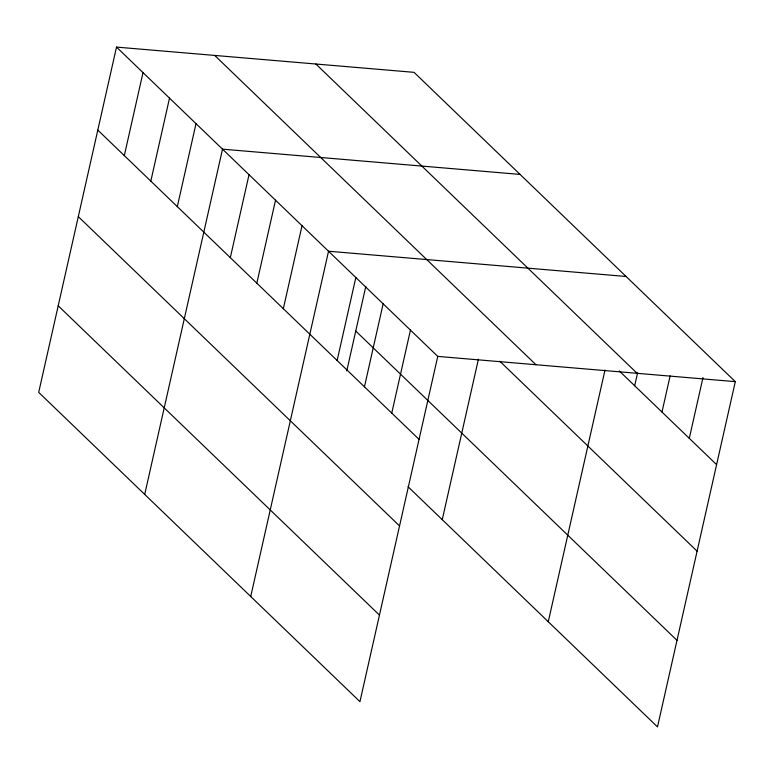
<?xml version="1.0" encoding="UTF-8"?>
<svg xmlns="http://www.w3.org/2000/svg" width="774" height="774" viewBox="0 0 774 774"><rect width="100%" height="100%" fill="white"/><g stroke="black" fill="none" stroke-linecap="round" stroke-linejoin="round"><path stroke-width="1.16" d="M116.506 47.098L38.7 392.35L359.949 701.66L437.755 356.398L116.506 47.098L414.051 72.34L735.3 381.65L657.494 726.902L408.062 486.749M124.314 155.593L143.006 72.611M150.814 181.106L169.516 98.134M177.314 206.629L196.016 123.647M144.709 494.422L222.515 149.159L520.06 174.411M230.323 257.665L249.025 174.682M256.823 283.178L275.525 200.195M283.332 308.7L302.024 225.718M250.728 596.493L328.534 251.231L626.079 276.482M337.135 360.51L355.837 277.527M346.791 370.823L365.792 286.467M364.448 386.797L383.149 303.814M391.75 413.084L410.452 330.101M442.254 519.673L478.419 359.204M548.263 621.745L605.007 369.991M634.68 385.752L637.582 372.904M661.983 412.049L670.149 375.816M689.295 438.336L702.986 377.557M437.755 356.398L735.3 381.65M315.86 64.01L637.108 373.31M619.316 370.969L716.598 464.632M214.698 55.428L535.947 364.728M499.811 361.235L697.093 551.175M355.75 331.049L676.998 640.35M97.805 130.08L419.053 439.38M78.3 216.623L399.548 525.933M58.205 305.798L379.454 615.107"/></g></svg>
